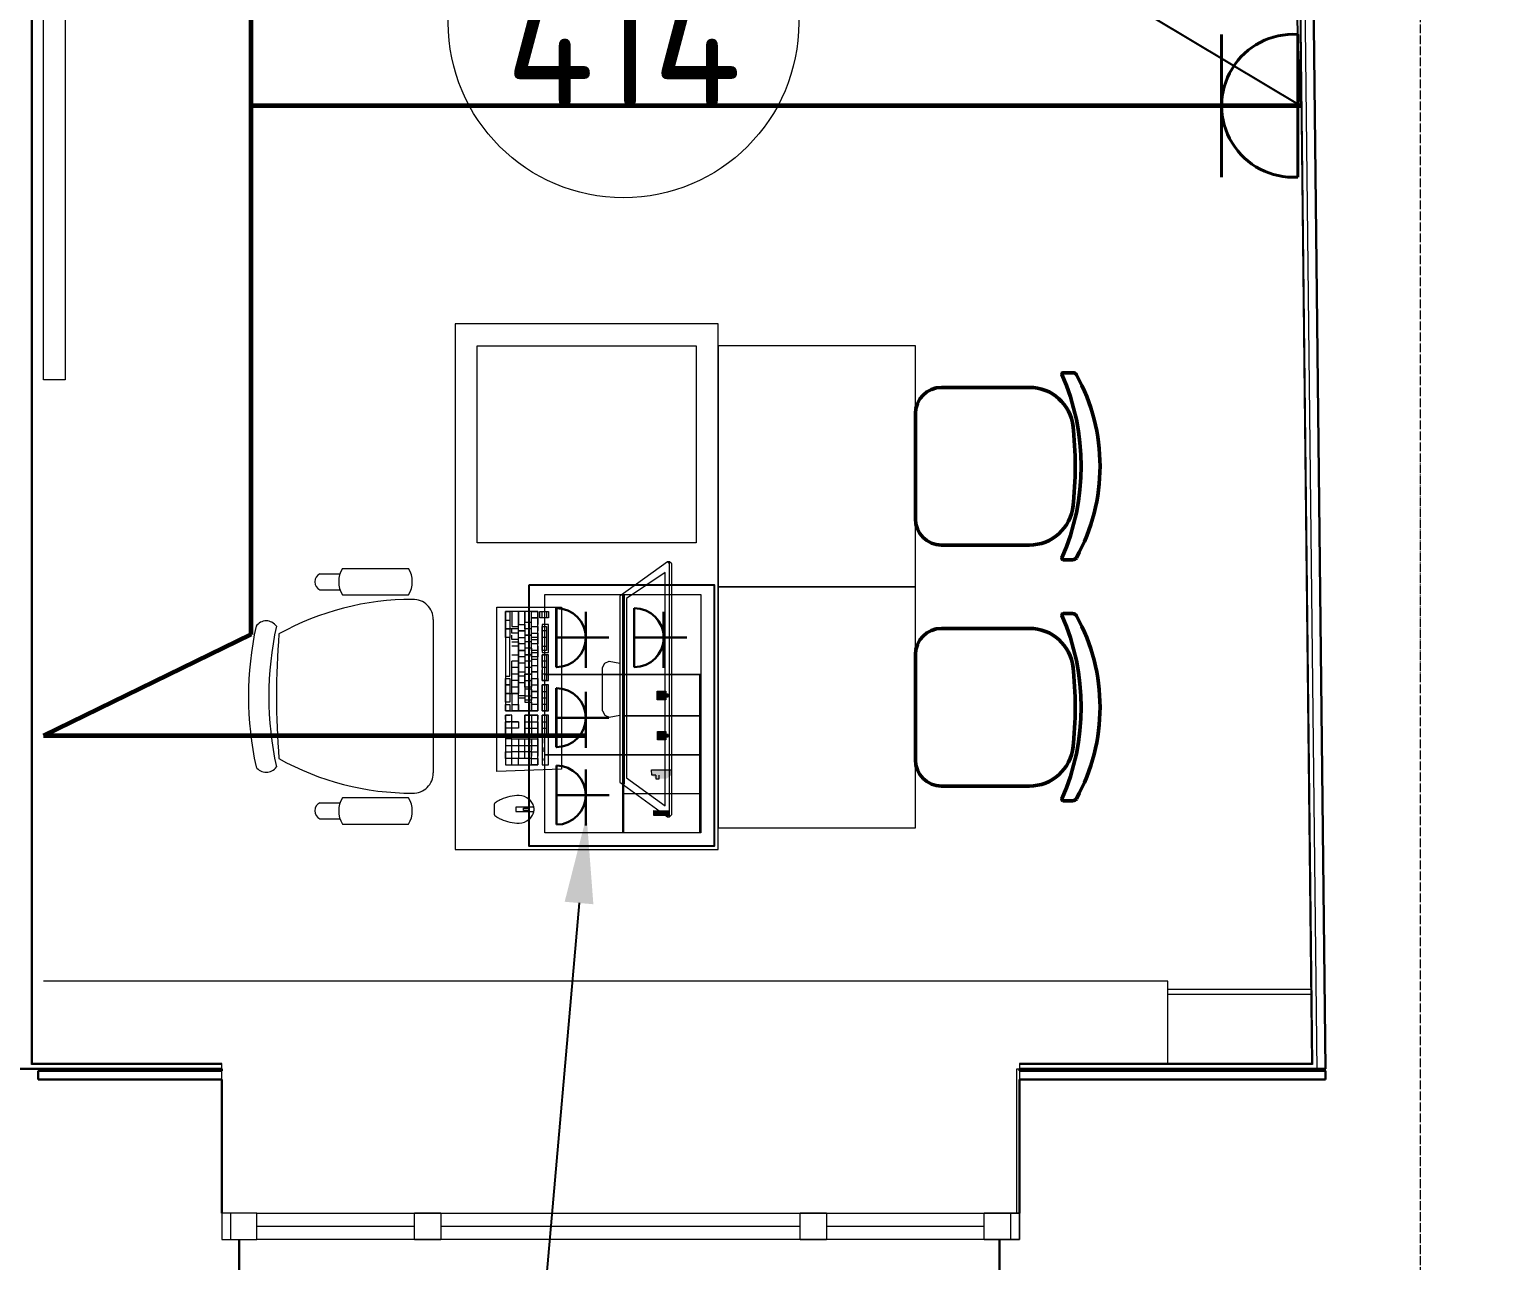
# Model space of a CAD drawing. Header units: millimetres. Extents: x -32 to 417638015, y -35 to 175284279.
# Drawn here: x 417429343 to 417432689, y 175233660 to 175236470 of the extents above; entities that cross this region are included whole.
import ezdxf
from ezdxf import colors
from ezdxf.entities.mleader import LeaderData, LeaderLine
from ezdxf.math import Vec2, Vec3

# ---------------------------------------------------------------- set-up
doc = ezdxf.new("R2010")
doc.units = ezdxf.units.MM
doc.linetypes.add('ADSK_Линия сетки', pattern=[25, 20, -2.5, 0, -2.5])
for name, color, linetype, lineweight in [('_ Окна', 7, 'Continuous', 9), ('_ЭМ_В полу', 26, 'Кабель в трубе', 60), ('_ЭМ_гофра', 5, 'Continuous', 60), ('Аннотация', 7, 'Continuous', 18), ('Окна', 7, 'Continuous', 9), ('Оси', 253, 'Continuous', 9), ('Перекрытие', 7, 'Continuous', 18), ('Стены внутренние', 7, 'Continuous', 18), ('Стены несущие', 7, 'Continuous', 30), ('Стены отделка', 7, 'Continuous', 30), ('Стены штриховка', 7, 'Continuous', 9), ('ТХ', 5, 'Continuous', 0), ('ТХ_Задание ЭОМ_СС', 6, 'Continuous', 0), ('ШТРИХОВКА', 252, 'Continuous', 15), ('Электро', 250, 'Continuous', 25), ('ЭМ', 5, 'Continuous', 40), ('ЭОМ_Кабель для СУП', 150, 'Continuous', 9)]:
    doc.layers.add(name, color=color, linetype=linetype, lineweight=lineweight)
for name, color, linetype in [('_ЭМ_Надписи', 7, 'Continuous'), ('PDF _СС_розетки', 7, 'Continuous'), ('ВНУТРЯНКА', 1, 'Continuous')]:
    doc.layers.add(name, color=color, linetype=linetype)
doc.layers.add('PDF _ЭОМ _розетки', color=7, linetype='Continuous', true_color=0xeb0000)
doc.layers.add('Линии', color=7, linetype='Continuous', lineweight=9, true_color=0x00a600)
doc.styles.add('ELine', font='txt.shx')
doc.styles.add('GOST Common', font='GOST_Common.ttf', dxfattribs={"width": 0.9, "height": 350})
doc.styles.add('ЭОМ', font='isocpeur.ttf', dxfattribs={"width": 0.85, "height": 250})
doc.linetypes.add('TRAY', pattern='A,12.119257,["_",ELine,S=4.5,R=90,X=0,Y=-1.555839],0.750382,["_",ELine,S=4.5,R=0,X=0,Y=-0.805849],1.314849,["_",ELine,S=4.5,R=0,X=0,Y=-0.805849],2.250029,["_",ELine,S=4.5,R=90,X=0,Y=-1.555839],13.565483', length=30)
doc.linetypes.add('Кабель в трубе', pattern='A,8,[133,ltypeshp.shx,S=1,R=0,X=10,Y=1.3],-3,[130,ltypeshp.shx,S=1.5,R=-45,X=-1.5,Y=0],8', length=19)

# ---------------------------------------------------------------- blocks, each defined once
blk = doc.blocks.new('_ЭМ_ТХ2_4 Этаж')
at = {"color": 8, "linetype": 'ByBlock', "lineweight": -2}
for p, q in [((47471.2, 3991.8), (47449.5, 3991.8)), ((47471.2, 3991.8), (47449.5, 3991.8)), ((47172.2, 3958.3), (47372.5, 3958.3)), ((47172.2, 3958.3), (47372.5, 3958.3)), ((47112.2, 3658.2), (47112.2, 3898.3)), ((47112.2, 3658.2), (47112.2, 3898.3)), ((47172.2, 3598.3), (47372.5, 3598.3)), ((47172.2, 3598.3), (47372.5, 3598.3)), ((47471.2, 3564.8), (47449.5, 3564.8)), ((47471.2, 3564.8), (47449.5, 3564.8)), ((47471.2, 3441.8), (47449.5, 3441.8)), ((47471.2, 3441.8), (47449.5, 3441.8)), ((47172.2, 3408.3), (47372.5, 3408.3)), ((47172.2, 3408.3), (47372.5, 3408.3)), ((47112.2, 3108.2), (47112.2, 3348.3)), ((47112.2, 3108.2), (47112.2, 3348.3)), ((47172.2, 3048.3), (47372.5, 3048.3)), ((47172.2, 3048.3), (47372.5, 3048.3)), ((47471.2, 3014.8), (47449.5, 3014.8)), ((47471.2, 3014.8), (47449.5, 3014.8))]:
    blk.add_line(p, q, dxfattribs=at)
at = {"color": 8, "linetype": 'Continuous'}
for p, q in [((45753.3, 3532.8), (45798.9, 3532.8)), ((45804.7, 3544.8), (45955.9, 3544.8)), ((45753.4, 3496.1), (45799.1, 3496.1)), ((45804.7, 3484.6), (45955.9, 3484.6)), ((46012.2, 3428.3), (46012.2, 3078.2)), ((45804.7, 3021.9), (45955.9, 3021.9)), ((45753.4, 3010.4), (45799.1, 3010.4)), ((45753.3, 2973.6), (45798.9, 2973.7)), ((45804.7, 2961.6), (45955.9, 2961.6))]:
    blk.add_line(p, q, dxfattribs=at)
at = {"color": 8, "linetype": 'ByBlock', "lineweight": -2}
for centre, radius, start, end in [((47449.5, 3988.8), 3, 90, 206.1022), ((47449.5, 3988.8), 3, 90, 206.1022), ((46969.8, 3778.3), 520.8, 336.3195, 23.6805), ((46969.8, 3778.3), 520.8, 336.3195, 23.6805), ((47471.2, 3981.8), 10, 31.9317, 90), ((47471.2, 3981.8), 10, 31.9317, 90), ((47103.1, 3778.3), 430.5, 330.9917, 29.0083), ((47103.1, 3778.3), 430.5, 330.9917, 29.0083), ((47172.2, 3898.3), 60, 90, 180), ((47172.2, 3898.3), 60, 90, 180), ((47372.5, 3858.3), 100, 5.7416, 90), ((47372.5, 3858.3), 100, 5.7416, 90), ((46676.6, 3778.3), 800.4, 353.247, 6.753), ((46676.6, 3778.3), 800.4, 353.247, 6.753), ((47372.5, 3698.3), 100, 270, 354.2584), ((47372.5, 3698.3), 100, 270, 354.2584), ((47172.2, 3658.3), 60, 180, 270), ((47172.2, 3658.3), 60, 180, 270), ((47449.5, 3567.8), 3, 153.8978, 270), ((47449.5, 3567.8), 3, 153.8978, 270), ((47471.2, 3574.8), 10, 270, 328.0683), ((47471.2, 3574.8), 10, 270, 328.0683), ((47449.5, 3438.8), 3, 90, 206.1022), ((47449.5, 3438.8), 3, 90, 206.1022), ((46969.8, 3228.3), 520.8, 336.3195, 23.6805), ((46969.8, 3228.3), 520.8, 336.3195, 23.6805), ((47471.2, 3431.8), 10, 31.9317, 90), ((47471.2, 3431.8), 10, 31.9317, 90), ((47103.1, 3228.3), 430.5, 330.9917, 29.0083), ((47103.1, 3228.3), 430.5, 330.9917, 29.0083), ((47172.2, 3348.3), 60, 90, 180), ((47172.2, 3348.3), 60, 90, 180), ((47372.5, 3308.3), 100, 5.7416, 90), ((47372.5, 3308.3), 100, 5.7416, 90), ((46676.6, 3228.3), 800.4, 353.247, 6.753), ((46676.6, 3228.3), 800.4, 353.247, 6.753), ((47372.5, 3148.3), 100, 270, 354.2584), ((47372.5, 3148.3), 100, 270, 354.2584), ((47172.2, 3108.3), 60, 180, 270), ((47172.2, 3108.3), 60, 180, 270), ((47449.5, 3017.8), 3, 153.8978, 270), ((47449.5, 3017.8), 3, 153.8978, 270), ((47471.2, 3024.8), 10, 270, 328.0683), ((47471.2, 3024.8), 10, 270, 328.0683)]:
    blk.add_arc(centre, radius, start, end, dxfattribs=at)
at = {"color": 8, "linetype": 'Continuous'}
for centre, radius, start, end in [((45761.9, 3514.4), 20.2, 114.6646, 245.1045), ((45854.7, 3514.7), 58.4, 148.9512, 211.049), ((45905.9, 3514.7), 58.4, 328.9512, 31.049), ((45963.7, 2849.8), 624.5, 89.8785, 119.0932), ((45966.8, 3428.9), 45.4, 359.2521, 92.1865), ((46337.9, 3252.5), 747.5, 167.6022, 192.398), ((45631, 3397.2), 28.1, 34.2917, 145.7085), ((46384.3, 3252.5), 747.5, 167.6022, 192.398), ((47416.2, 3252.5), 1761.9, 175.3454, 184.6062), ((45631, 3107.9), 28.1, 214.2904, 325.7099), ((45963.7, 3656.6), 624.5, 240.8941, 270.122), ((45966.8, 3077.6), 45.4, 267.8134, 0.7481), ((45854.7, 2991.7), 58.4, 148.9512, 211.049), ((45905.9, 2991.7), 58.4, 328.9512, 31.049), ((45761.8, 2992), 20.2, 114.6646, 245.1045)]:
    blk.add_arc(centre, radius, start, end, dxfattribs=at)
at = {"layer": 'ТХ', "color": 8, "linetype": 'Continuous', "ltscale": 100}
for p, q in [((46398.7, 3318.6), (46403.6, 3328.5)), ((46398.7, 3318.6), (46403.6, 3328.5)), ((46398.7, 3269.3), (46398.7, 3318.6)), ((46398.7, 3269.3), (46398.7, 3318.6)), ((46403.6, 3328.5), (46413.5, 3333.4)), ((46403.6, 3328.5), (46413.5, 3333.4)), ((46413.5, 3333.4), (46438.2, 3328.5)), ((46398.7, 3220), (46398.7, 3269.3)), ((46398.7, 3220), (46398.7, 3269.3)), ((46398.7, 3220), (46403.6, 3210.1)), ((46398.7, 3220), (46403.6, 3210.1)), ((46403.6, 3210.1), (46413.5, 3205.2)), ((46403.6, 3210.1), (46413.5, 3205.2)), ((46413.5, 3205.2), (46438.2, 3210.1)), ((46152.1, 2993.1), (46152.1, 3007.9)), ((46152.1, 2982.5), (46152.1, 2993.1))]:
    blk.add_line(p, q, dxfattribs=at)
at = {"layer": 'ТХ', "color": 8}
for points in [[(45122.4, 3975.4), (45122.4, 5475.4), (45172.4, 5475.4), (45172.4, 3975.4)], [(46662.2, 2903.2), (46662.2, 4103.2), (46062.2, 4103.2), (46062.2, 2903.2)], [(46112.2, 3603.2), (46112.2, 4053.2), (46612.2, 4053.2), (46612.2, 3603.2)], [(46662.2, 4053.2), (46662.2, 3503.2), (47112.2, 3503.2), (47112.2, 4053.2)], [(46662.2, 3503.2), (46662.2, 2953.2), (47112.2, 2953.2), (47112.2, 3503.2)], [(46231.1, 2992.5), (46218.1, 2992.5), (46218.1, 2997.9), (46231.1, 2997.9)]]:
    blk.add_lwpolyline(points, close=True, dxfattribs=at)
at = {"layer": 'ТХ', "color": 8, "linetype": 'Continuous', "ltscale": 100}
for points in [[(46438.2, 3471.5), (46438.2, 3269.3), (46438.2, 3072), (46438.2, 3062.2), (46438.2, 3057.2), (46546.7, 2978.3), (46551.6, 2978.3), (46556.5, 2983.3), (46556.5, 3269.3), (46556.5, 3555.3), (46551.6, 3560.3), (46546.7, 3560.3), (46438.2, 3481.4)], [(46541.7, 3269.3), (46541.7, 3535.6), (46453, 3476.4), (46453, 3269.3), (46453, 3067.1), (46541.7, 3003)], [(46206.4, 3358.1), (46221.2, 3358.1)], [(46236, 3308.8), (46250.8, 3308.8)], [(46236, 3264.4), (46250.8, 3264.4)]]:
    blk.add_lwpolyline(points, close=True, dxfattribs=at)
for points in [[(46546.7, 2978.3), (46551.6, 2988.2), (46551.6, 3269.3), (46551.6, 3555.3), (46546.7, 3560.3)], [(46551.6, 2978.3), (46551.6, 2988.2), (46551.6, 3269.3), (46551.6, 3550.4), (46551.6, 3560.3)], [(46448, 3486.3), (46448, 3269.3), (46448, 3052.3)], [(46157.1, 3456.7), (46305, 3456.7)], [(46157.1, 3081.9), (46157.1, 3456.7)], [(46305, 3456.7), (46305, 3086.8), (46157.1, 3081.9)], [(46176.8, 3446.8), (46176.8, 3220)], [(46250.8, 3446.8), (46176.8, 3446.8)], [(46176.8, 3407.4), (46176.8, 3446.8)], [(46176.8, 3446.8), (46186.7, 3446.8)], [(46186.7, 3446.8), (46186.7, 3387.7)], [(46191.6, 3446.8), (46191.6, 3412.3)], [(46206.4, 3446.8), (46191.6, 3446.8)], [(46206.4, 3446.8), (46206.4, 3417.2)], [(46206.4, 3412.3), (46206.4, 3446.8)], [(46236, 3422.2), (46236, 3446.8), (46221.2, 3446.8), (46206.4, 3446.8)], [(46221.2, 3446.8), (46221.2, 3422.2)], [(46221.2, 3417.2), (46221.2, 3446.8)], [(46236, 3363), (46236, 3446.8)], [(46236, 3446.8), (46250.8, 3446.8)], [(46250.8, 3220), (46250.8, 3446.8)], [(46250.8, 3446.8), (46250.8, 3417.2)], [(46255.7, 3432), (46255.7, 3446.8)], [(46255.7, 3446.8), (46275.4, 3446.8)], [(46260.6, 3432), (46260.6, 3446.8)], [(46260.6, 3446.8), (46270.5, 3446.8)], [(46270.5, 3446.8), (46270.5, 3432)], [(46275.4, 3446.8), (46275.4, 3432)], [(46176.8, 3427.1), (46186.7, 3427.1)], [(46206.4, 3382.7), (46206.4, 3417.2)], [(46206.4, 3417.2), (46221.2, 3417.2)], [(46206.4, 3417.2), (46221.2, 3417.2)], [(46221.2, 3422.2), (46236, 3422.2)], [(46221.2, 3422.2), (46236, 3422.2)], [(46221.2, 3407.4), (46221.2, 3422.2)], [(46221.2, 3417.2), (46221.2, 3392.6)], [(46236, 3432), (46250.8, 3432)], [(46250.8, 3432), (46236, 3432)], [(46275.4, 3432), (46255.7, 3432)], [(46270.5, 3432), (46260.6, 3432)], [(46260.6, 3417.2), (46260.6, 3353.1)], [(46275.4, 3417.2), (46260.6, 3417.2)], [(46275.4, 3353.1), (46275.4, 3417.2)], [(46206.4, 3407.4), (46176.8, 3407.4)], [(46176.8, 3387.7), (46176.8, 3407.4)], [(46176.8, 3407.4), (46186.7, 3407.4)], [(46186.7, 3387.7), (46176.8, 3387.7)], [(46186.7, 3387.7), (46176.8, 3387.7)], [(46176.8, 3387.7), (46176.8, 3298.9)], [(46186.7, 3298.9), (46186.7, 3387.7)], [(46191.6, 3412.3), (46206.4, 3412.3)], [(46191.6, 3397.5), (46191.6, 3407.4)], [(46206.4, 3397.5), (46191.6, 3397.5)], [(46191.6, 3382.7), (46191.6, 3392.6)], [(46206.4, 3382.7), (46191.6, 3382.7)], [(46206.4, 3402.5), (46221.2, 3402.5)], [(46221.2, 3402.5), (46206.4, 3402.5)], [(46206.4, 3372.9), (46206.4, 3387.7)], [(46206.4, 3387.7), (46221.2, 3387.7)], [(46236, 3407.4), (46221.2, 3407.4)], [(46221.2, 3402.5), (46221.2, 3298.9)], [(46236, 3392.6), (46221.2, 3392.6)], [(46221.2, 3392.6), (46236, 3392.6)], [(46236, 3412.3), (46250.8, 3412.3)], [(46236, 3397.5), (46250.8, 3397.5)], [(46250.8, 3387.7), (46236, 3387.7)], [(46236, 3382.7), (46250.8, 3382.7)], [(46250.8, 3412.3), (46250.8, 3402.5)], [(46250.8, 3397.5), (46250.8, 3372.9)], [(46260.6, 3358.1), (46260.6, 3412.3)], [(46260.6, 3412.3), (46270.5, 3412.3)], [(46270.5, 3402.5), (46260.6, 3402.5)], [(46270.5, 3387.7), (46260.6, 3387.7)], [(46270.5, 3412.3), (46270.5, 3358.1)], [(46191.6, 3377.8), (46206.4, 3377.8)], [(46206.4, 3367.9), (46191.6, 3367.9)], [(46191.6, 3348.2), (46206.4, 3348.2)], [(46206.4, 3377.8), (46206.4, 3259.4)], [(46221.2, 3372.9), (46206.4, 3372.9)], [(46206.4, 3264.4), (46206.4, 3372.9)], [(46236, 3377.8), (46221.2, 3377.8)], [(46236, 3363), (46221.2, 3363)], [(46221.2, 3348.2), (46236, 3348.2)], [(46236, 3348.2), (46221.2, 3348.2)], [(46250.8, 3372.9), (46236, 3372.9)], [(46236, 3358.1), (46236, 3367.9)], [(46236, 3363), (46236, 3294)], [(46250.8, 3358.1), (46236, 3358.1)], [(46236, 3343.3), (46236, 3353.1)], [(46236, 3353.1), (46250.8, 3353.1)], [(46250.8, 3367.9), (46250.8, 3343.3)], [(46260.6, 3367.9), (46270.5, 3367.9)], [(46270.5, 3358.1), (46260.6, 3358.1)], [(46260.6, 3353.1), (46275.4, 3353.1)], [(46270.5, 3318.6), (46260.6, 3318.6), (46260.6, 3348.2)], [(46260.6, 3348.2), (46270.5, 3348.2)], [(46275.4, 3348.2), (46260.6, 3348.2)], [(46260.6, 3348.2), (46260.6, 3289)], [(46270.5, 3348.2), (46270.5, 3318.6)], [(46275.4, 3289), (46275.4, 3348.2)], [(46191.6, 3289), (46191.6, 3333.4)], [(46206.4, 3333.4), (46191.6, 3333.4)], [(46206.4, 3318.6), (46191.6, 3318.6)], [(46221.2, 3343.3), (46206.4, 3343.3)], [(46221.2, 3328.5), (46206.4, 3328.5)], [(46236, 3333.4), (46221.2, 3333.4)], [(46236, 3318.6), (46221.2, 3318.6)], [(46250.8, 3343.3), (46236, 3343.3)], [(46236, 3338.3), (46250.8, 3338.3)], [(46236, 3323.6), (46250.8, 3323.6)], [(46236, 3318.6), (46236, 3303.8)], [(46270.5, 3333.4), (46260.6, 3333.4)], [(46260.6, 3289), (46260.6, 3313.7)], [(46270.5, 3318.6), (46270.5, 3289)], [(46176.8, 3298.9), (46186.7, 3298.9)], [(46176.8, 3259.4), (46176.8, 3294)], [(46176.8, 3294), (46186.7, 3294)], [(46186.7, 3279.2), (46176.8, 3279.2)], [(46176.8, 3279.2), (46186.7, 3279.2)], [(46186.7, 3294), (46186.7, 3259.4)], [(46206.4, 3303.8), (46191.6, 3303.8)], [(46206.4, 3289), (46191.6, 3289)], [(46191.6, 3259.4), (46191.6, 3289)], [(46206.4, 3308.8), (46221.2, 3308.8)], [(46206.4, 3303.8), (46206.4, 3289)], [(46221.2, 3298.9), (46206.4, 3298.9)], [(46221.2, 3284.1), (46206.4, 3284.1)], [(46236, 3303.8), (46221.2, 3303.8)], [(46221.2, 3274.2), (46221.2, 3303.8)], [(46221.2, 3303.8), (46236, 3303.8)], [(46221.2, 3298.9), (46221.2, 3279.2)], [(46221.2, 3289), (46236, 3289)], [(46221.2, 3279.2), (46221.2, 3244.6)], [(46236, 3303.8), (46236, 3274.2)], [(46236, 3249.6), (46236, 3294)], [(46236, 3294), (46250.8, 3294)], [(46236, 3279.2), (46250.8, 3279.2)], [(46250.8, 3294), (46250.8, 3279.2)], [(46250.8, 3279.2), (46250.8, 3264.4)], [(46270.5, 3303.8), (46260.6, 3303.8)], [(46270.5, 3289), (46260.6, 3289)], [(46260.6, 3289), (46275.4, 3289)], [(46260.6, 3264.4), (46260.6, 3279.2)], [(46260.6, 3279.2), (46270.5, 3279.2)], [(46275.4, 3279.2), (46260.6, 3279.2)], [(46260.6, 3279.2), (46260.6, 3220)], [(46270.5, 3279.2), (46270.5, 3249.6)], [(46275.4, 3220), (46275.4, 3279.2)], [(46176.8, 3239.7), (46176.8, 3259.4)], [(46176.8, 3259.4), (46206.4, 3259.4)], [(46186.7, 3259.4), (46176.8, 3259.4)], [(46186.7, 3259.4), (46186.7, 3239.7)], [(46206.4, 3274.2), (46191.6, 3274.2)], [(46206.4, 3234.8), (46206.4, 3259.4), (46191.6, 3259.4)], [(46191.6, 3259.4), (46191.6, 3220)], [(46206.4, 3254.5), (46206.4, 3264.4)], [(46221.2, 3254.5), (46206.4, 3254.5)], [(46206.4, 3249.6), (46221.2, 3249.6), (46221.2, 3239.7), (46236, 3239.7)], [(46206.4, 3220), (46206.4, 3249.6)], [(46236, 3274.2), (46221.2, 3274.2)], [(46236, 3269.3), (46221.2, 3269.3)], [(46221.2, 3254.5), (46236, 3254.5)], [(46236, 3269.3), (46236, 3244.6)], [(46250.8, 3249.6), (46236, 3249.6)], [(46236, 3234.8), (46236, 3249.6)], [(46250.8, 3264.4), (46250.8, 3249.6)], [(46250.8, 3249.6), (46250.8, 3220)], [(46260.6, 3249.6), (46260.6, 3264.4)], [(46260.6, 3264.4), (46270.5, 3264.4)], [(46260.6, 3249.6), (46270.5, 3249.6), (46270.5, 3220)], [(46260.6, 3220), (46260.6, 3249.6)], [(46186.7, 3239.7), (46176.8, 3239.7)], [(46176.8, 3220), (46176.8, 3234.8)], [(46176.8, 3234.8), (46186.7, 3234.8)], [(46176.8, 3220), (46250.8, 3220)], [(46186.7, 3220), (46176.8, 3220)], [(46186.7, 3234.8), (46186.7, 3220)], [(46191.6, 3234.8), (46206.4, 3234.8)], [(46191.6, 3234.8), (46206.4, 3234.8)], [(46206.4, 3220), (46191.6, 3220)], [(46206.4, 3234.8), (46206.4, 3220)], [(46236, 3220), (46206.4, 3220)], [(46236, 3244.6), (46221.2, 3244.6)], [(46236, 3239.7), (46236, 3220)], [(46236, 3220), (46236, 3234.8)], [(46250.8, 3234.8), (46236, 3234.8)], [(46250.8, 3220), (46236, 3220)], [(46270.5, 3234.8), (46260.6, 3234.8)], [(46270.5, 3220), (46260.6, 3220), (46275.4, 3220)], [(46176.8, 3200.3), (46176.8, 3210.1)], [(46176.8, 3210.1), (46186.7, 3210.1)], [(46176.8, 3210.1), (46176.8, 3165.7)], [(46191.6, 3210.1), (46176.8, 3210.1)], [(46176.8, 3165.7), (46176.8, 3195.3)], [(46176.8, 3195.3), (46186.7, 3195.3)], [(46206.4, 3195.3), (46176.8, 3195.3)], [(46191.6, 3180.5), (46176.8, 3180.5)], [(46191.6, 3165.7), (46191.6, 3210.1)], [(46191.6, 3195.3), (46206.4, 3195.3)], [(46206.4, 3195.3), (46206.4, 3180.5), (46191.6, 3180.5)], [(46191.6, 3165.7), (46191.6, 3180.5)], [(46206.4, 3180.5), (46191.6, 3180.5)], [(46206.4, 3195.3), (46206.4, 3180.5)], [(46250.8, 3210.1), (46221.2, 3210.1)], [(46221.2, 3165.7), (46221.2, 3210.1)], [(46221.2, 3210.1), (46236, 3210.1)], [(46221.2, 3210.1), (46221.2, 3165.7)], [(46221.2, 3195.3), (46250.8, 3195.3)], [(46221.2, 3180.5), (46236, 3180.5)], [(46236, 3210.1), (46250.8, 3210.1)], [(46236, 3210.1), (46236, 3165.7)], [(46236, 3180.5), (46250.8, 3180.5)], [(46250.8, 3210.1), (46250.8, 3200.3)], [(46250.8, 3165.7), (46250.8, 3210.1)], [(46250.8, 3195.3), (46250.8, 3180.5)], [(46250.8, 3180.5), (46250.8, 3165.7)], [(46260.6, 3165.7), (46260.6, 3210.1)], [(46260.6, 3210.1), (46260.6, 3165.7)], [(46260.6, 3210.1), (46270.5, 3210.1)], [(46275.4, 3210.1), (46260.6, 3210.1)], [(46260.6, 3195.3), (46270.5, 3195.3)], [(46260.6, 3180.5), (46270.5, 3180.5)], [(46270.5, 3210.1), (46270.5, 3165.7)], [(46275.4, 3165.7), (46275.4, 3210.1)], [(46186.7, 3165.7), (46176.8, 3165.7)], [(46176.8, 3165.7), (46191.6, 3165.7)], [(46176.8, 3160.8), (46176.8, 3096.7)], [(46250.8, 3160.8), (46176.8, 3160.8)], [(46176.8, 3155.9), (46176.8, 3131.2)], [(46191.6, 3155.9), (46176.8, 3155.9)], [(46191.6, 3131.2), (46191.6, 3155.9)], [(46191.6, 3155.9), (46236, 3155.9)], [(46191.6, 3126.3), (46191.6, 3155.9)], [(46206.4, 3155.9), (46206.4, 3141.1)], [(46236, 3165.7), (46221.2, 3165.7)], [(46221.2, 3165.7), (46250.8, 3165.7)], [(46221.2, 3126.3), (46221.2, 3155.9)], [(46250.8, 3165.7), (46236, 3165.7)], [(46236, 3146), (46236, 3155.9)], [(46236, 3155.9), (46250.8, 3155.9)], [(46236, 3155.9), (46236, 3131.2)], [(46250.8, 3096.7), (46250.8, 3160.8)], [(46250.8, 3155.9), (46250.8, 3116.4)], [(46270.5, 3165.7), (46260.6, 3165.7)], [(46260.6, 3165.7), (46275.4, 3165.7)], [(46260.6, 3160.8), (46260.6, 3096.7)], [(46275.4, 3160.8), (46260.6, 3160.8)], [(46265.6, 3155.9), (46265.6, 3146)], [(46265.6, 3155.9), (46265.6, 3146)], [(46275.4, 3096.7), (46275.4, 3160.8)], [(46176.8, 3141.1), (46250.8, 3141.1)], [(46176.8, 3111.5), (46176.8, 3126.3)], [(46176.8, 3126.3), (46191.6, 3126.3)], [(46176.8, 3126.3), (46191.6, 3126.3)], [(46236, 3126.3), (46191.6, 3126.3)], [(46191.6, 3096.7), (46191.6, 3126.3)], [(46206.4, 3141.1), (46206.4, 3111.5)], [(46221.2, 3111.5), (46221.2, 3126.3)], [(46236, 3096.7), (46236, 3141.1)], [(46236, 3126.3), (46250.8, 3126.3)], [(46236, 3126.3), (46236, 3116.4)], [(46265.6, 3126.3), (46265.6, 3136.2)], [(46265.6, 3136.2), (46265.6, 3126.3)], [(46236, 3111.5), (46176.8, 3111.5)], [(46191.6, 3111.5), (46176.8, 3111.5)], [(46176.8, 3111.5), (46176.8, 3096.7)], [(46176.8, 3096.7), (46250.8, 3096.7)], [(46176.8, 3096.7), (46236, 3096.7)], [(46236, 3111.5), (46191.6, 3111.5)], [(46206.4, 3096.7), (46206.4, 3111.5)], [(46236, 3111.5), (46250.8, 3111.5)], [(46236, 3096.7), (46236, 3111.5)], [(46250.8, 3096.7), (46236, 3096.7)], [(46250.8, 3111.5), (46250.8, 3096.7)], [(46260.6, 3096.7), (46275.4, 3096.7)], [(46265.6, 3106.6), (46265.6, 3111.5)], [(46265.6, 3111.5), (46265.6, 3106.6)]]:
    blk.add_lwpolyline(points, dxfattribs=at)
at = {"layer": 'ТХ', "color": 8}
blk.add_lwpolyline([(46241.7, 3000.2), (46200.5, 3000.2), (46200.5, 2990.3), (46241.7, 2990.3)], dxfattribs=at)
at = {"layer": 'ТХ', "color": 8, "linetype": 'Continuous', "ltscale": 100}
for centre, radius, start, end in [((46178.4, 2983.3), 36.4, 125.7825, 135), ((46163.8, 3003.6), 11.5, 116.5651, 125.7825), ((46286.4, 2758.2), 285.7, 114.7215, 116.5651), ((46207.8, 2929.1), 97.6, 90, 114.7215), ((46207.8, 2992), 34.8, 47.9531, 90), ((46162.3, 2941.6), 102.6, 45, 47.9531), ((46227.4, 3006.7), 10.5, 35.7825, 45), ((46211, 2994.9), 30.7, 26.5651, 35.7825), ((46153.7, 3007.9), 1.61, 135, 180), ((46153.7, 2982.5), 1.61, 180, 225), ((46178.4, 3007.1), 36.4, 225, 234.2175), ((46211, 2995.5), 30.7, 324.2175, 333.4349), ((46196.4, 2987.6), 47.1, 19.1242, 26.5651), ((46196.4, 3002.9), 47.1, 333.4349, 340.8758), ((46218.5, 2995.2), 23.8, 0, 19.1242), ((46218.5, 2995.2), 23.8, 340.8758, 0), ((46163.8, 2986.9), 11.5, 234.2175, 243.4349), ((46286.4, 3232.2), 285.7, 243.4349, 245.2785), ((46207.8, 3061.3), 97.6, 245.2785, 270), ((46207.8, 2998.5), 34.8, 270, 312.0469), ((46162.3, 3048.8), 102.6, 312.0469, 315), ((46227.4, 2983.7), 10.5, 315, 324.2175)]:
    blk.add_arc(centre, radius, start, end, dxfattribs=at)
blk = doc.blocks.new('План 4 этажа')
at = {"layer": '_ Окна', "color": 8, "lineweight": 18}
for p, q in [((39701.076, 2312.133), (39621.076, 2312.133)), ((39621.076, 2312.133), (39621.076, 2252.133)), ((39701.076, 2252.133), (39701.076, 2312.133)), ((40061.076, 2252.133), (40061.076, 2312.133)), ((40061.076, 2312.133), (40121.076, 2312.133)), ((40121.076, 2312.133), (40121.076, 2252.133)), ((40941.076, 2252.133), (40941.076, 2312.133)), ((40941.076, 2312.133), (41001.076, 2312.133)), ((41001.076, 2312.133), (41001.076, 2252.133)), ((41361.076, 2252.133), (41361.076, 2312.133)), ((41361.076, 2312.133), (41441.076, 2312.133)), ((41441.076, 2312.133), (41441.076, 2252.133)), ((39621.076, 2252.133), (39701.076, 2252.133)), ((40121.076, 2252.133), (40061.076, 2252.133)), ((41001.076, 2252.133), (40941.076, 2252.133)), ((41441.076, 2252.133), (41361.076, 2252.133))]:
    blk.add_line(p, q, dxfattribs=at)
at = {"layer": '_ Окна', "color": 8}
for p, q in [((39641.076, 2312.133), (39641.076, 2252.133)), ((41421.076, 2312.133), (41421.076, 2252.133)), ((40061.076, 2282.133), (39701.076, 2282.133)), ((40941.076, 2282.133), (40121.076, 2282.133)), ((41361.076, 2282.133), (41001.076, 2282.133))]:
    blk.add_line(p, q, dxfattribs=at)
at = {"layer": 'Линии', "color": 8}
blk.add_circle((40537.83, 5029.975), 400, dxfattribs=at)
at = {"layer": 'Окна', "color": 8}
for p, q in [((39701.076, 2312.133), (39621.076, 2312.133)), ((39621.076, 2312.133), (39621.076, 2252.133)), ((39701.076, 2312.133), (40061.076, 2312.133)), ((40121.076, 2312.133), (40061.076, 2312.133)), ((40121.076, 2312.133), (40941.076, 2312.133)), ((41001.076, 2312.133), (40941.076, 2312.133)), ((41001.076, 2312.133), (41361.076, 2312.133)), ((41441.076, 2312.133), (41361.076, 2312.133)), ((41441.076, 2252.133), (41441.076, 2312.133)), ((39621.076, 2252.133), (39701.076, 2252.133)), ((40061.076, 2252.133), (39701.076, 2252.133)), ((40061.076, 2252.133), (40121.076, 2252.133)), ((40941.076, 2252.133), (40121.076, 2252.133)), ((40941.076, 2252.133), (41001.076, 2252.133)), ((41361.076, 2252.133), (41001.076, 2252.133)), ((41361.076, 2252.133), (41441.076, 2252.133))]:
    blk.add_line(p, q, dxfattribs=at)
at = {"layer": 'Оси', "color": 8, "linetype": 'ADSK_Линия сетки'}
blk.add_line((42356.505, -3353.101), (42356.505, 21427.463), dxfattribs=at)
at = {"layer": 'Перекрытие', "color": 8}
for p, q in [((41779.577, 2842.133), (39213.875, 2842.133)), ((41779.577, 2654.133), (41779.577, 2842.133)), ((41435.075, 2312.133), (41435.075, 2642.133)), ((41435.075, 2642.133), (41441.076, 2642.133))]:
    blk.add_line(p, q, dxfattribs=at)
at = {"layer": 'Стены внутренние', "color": 8}
for p, q in [((41779.577, 2823.523), (42105.926, 2823.523)), ((42106.055, 2811.523), (41779.577, 2811.523))]:
    blk.add_line(p, q, dxfattribs=at)
at = {"layer": 'Стены несущие', "color": 8}
for p, q in [((42074.968, 8492.14), (42139.656, 2642.133)), ((38621.077, 2642.133), (39621.076, 2642.133)), ((39201.939, 2617.329), (39201.939, 2637.329)), ((39201.939, 2637.329), (39621.076, 2637.329)), ((39621.076, 2617.329), (39201.939, 2617.329)), ((39621.076, 2637.329), (39621.076, 2642.133)), ((39621.076, 2312.133), (39621.076, 2617.329)), ((42139.656, 2642.133), (41441.076, 2642.133)), ((41441.076, 2642.133), (41441.076, 2637.329)), ((41441.076, 2637.329), (42139.93, 2637.329)), ((41441.076, 2617.329), (41441.076, 2312.133)), ((42139.93, 2617.329), (41441.076, 2617.329)), ((42139.93, 2637.329), (42139.93, 2617.329)), ((39661.076, 2132.133), (39661.076, 2252.133)), ((41396.076, 2252.133), (41396.076, 2132.133))]:
    blk.add_line(p, q, dxfattribs=at)
at = {"layer": 'Стены отделка', "color": 8, "lineweight": 9}
for p, q in [((39188.939, 2654.133), (39188.939, 8460.14)), ((42060.47, 7994.418), (42119.931, 2637.107)), ((42139.93, 2637.329), (42080.469, 7994.64)), ((42049.15, 7933.103), (42107.742, 2654.133)), ((39621.076, 2654.133), (39188.939, 2654.133)), ((39621.076, 2642.133), (39621.076, 2654.133)), ((42107.742, 2654.133), (41441.076, 2654.133)), ((41441.076, 2654.133), (41441.076, 2642.133)), ((39621.076, 2617.329), (39621.076, 2637.329)), ((41441.076, 2637.329), (41441.076, 2617.329)), ((42119.931, 2637.107), (42139.93, 2637.329))]:
    blk.add_line(p, q, dxfattribs=at)
at = {"layer": 'Стены штриховка', "color": 8}
for p, q in [((39186.939, 2652.133), (39186.939, 8462.14)), ((42051.128, 7935.103), (42109.764, 2652.133)), ((39621.076, 2652.133), (39186.939, 2652.133)), ((42109.764, 2652.133), (41441.076, 2652.133))]:
    blk.add_line(p, q, dxfattribs=at)
at = {"layer": 'Аннотация', "color": 8, "lineweight": 9, "insert": (40537.83, 4993.027), "char_height": 312.5, "width": 520.21112, "attachment_point": 5, "line_spacing_factor": 1.022766, "style": 'GOST Common'}
blk.add_mtext('414', dxfattribs=at)
blk = doc.blocks.new('розетк для люка')
at = {"layer": 'ВНУТРЯНКА', "color": 5, "lineweight": 30, "ltscale": 100, "transparency": 33554687}
blk.add_line((-67.1, -58.8), (-67.1, 69), dxfattribs=at)
at = {"layer": 'Электро', "color": 5, "lineweight": 30, "transparency": 33554687}
for p, q in [((0, 67.3), (0, -67.3)), ((0, 0), (-120.1, 0))]:
    blk.add_line(p, q, dxfattribs=at)
blk.add_ellipse((0.1, 0), major_axis=(47.6, 47.6), ratio=1, start_param=0.787621, end_param=3.924768, dxfattribs=at)
blk = doc.blocks.new('Люк на 6 мест')
h = blk.add_hatch(color=256)
h.dxf.hatch_style = 1
h.paths.add_polyline_path([(-284.6, 515.7), (-284.6, 526.8), (-319.2, 527), (-319.2, 515.9)])
h = blk.add_hatch(color=256)
h.dxf.hatch_style = 1
h.paths.add_polyline_path([(-323.7, 435.1), (-323.7, 435.1), (-313, 442.8), (-289.1, 442.7), (-279.4, 435), (-279.4, 435), (-279.3, 422.8), (-323.6, 422.8)])
h = blk.add_hatch(color=256)
h.dxf.hatch_style = 1
h.paths.add_polyline_path([(-311.7, 334.8), (-311.7, 341.7), (-317.2, 341.7), (-317.3, 347.2), (-311.8, 347.2), (-311.8, 354.1), (-292.5, 354.1), (-292.5, 334.9)])
h = blk.add_hatch(color=256)
h.dxf.hatch_style = 1
h.paths.add_polyline_path([(-311.3, 243.2), (-311.3, 250.1), (-316.8, 250.1), (-316.8, 255.6), (-311.3, 255.6), (-311.3, 262.4), (-292, 262.5), (-292, 243.2)])
for p, q in [((-323.6, 422.8), (-323.7, 435.1)), ((-323.7, 435.1), (-323.7, 435.1)), ((-289.1, 442.7), (-296.8, 442.7)), ((-296.8, 442.7), (-296.8, 435)), ((-289.1, 435), (-289.1, 442.7)), ((-289.1, 435), (-279.4, 435)), ((-279.4, 435), (-279.3, 422.8)), ((-279.3, 422.8), (-323.6, 422.8))]:
    blk.add_line(p, q)
for points in [[(-215.5, 477.1), (-388.3, 476.8), (-388.3, 565.7), (-215.5, 566)], [(-284.6, 526.8), (-284.6, 515.7), (-319.2, 515.9), (-319.2, 527)], [(-215.5, 388.2), (-388.3, 387.9), (-388.3, 476.8), (-215.5, 477.1)], [(-215.5, 299.3), (-388.3, 299), (-388.3, 387.9), (-215.5, 388.2)], [(-215.8, 205.5), (-388.7, 205.1), (-388.3, 299), (-215.5, 299.3)]]:
    blk.add_lwpolyline(points, close=True)
for points in [[(-311.8, 347.2), (-317.3, 347.2), (-317.2, 341.7), (-311.7, 341.7)], [(-311.8, 347.2), (-311.8, 354.1), (-292.5, 354.1)], [(-292.5, 354.1), (-292.5, 334.9), (-311.7, 334.8), (-311.7, 341.7)], [(-311.3, 255.6), (-316.8, 255.6), (-316.8, 250.1), (-311.3, 250.1)], [(-292, 262.5), (-292, 243.2), (-311.3, 243.2), (-311.3, 250.1)], [(-311.3, 255.6), (-311.3, 262.4), (-292, 262.5)]]:
    blk.add_lwpolyline(points)
at = {"layer": 'PDF _СС_розетки', "linetype": 'Continuous', "lineweight": 20, "transparency": 33554687}
for points in [[(-391.2, 566), (-213.4, 566), (-213.4, 388.2), (-391.2, 388.2)], [(-391.2, 388.2), (-213.4, 388.2), (-213.4, 205.3), (-391.2, 205.3)], [(-391.2, 388.2), (-213.4, 388.2), (-213.4, 205.3), (-391.2, 205.3)], [(-391.2, 205.3), (-213.4, 205.3), (-213.4, 22.4), (-391.2, 22.4)]]:
    blk.add_lwpolyline(points, close=True, dxfattribs=at)
at = {"layer": 'PDF _ЭОМ _розетки', "color": 3, "linetype": 'Continuous', "lineweight": 25, "transparency": 33554687}
blk.add_lwpolyline([(0, 0), (-421.6, 0), (-421.6, 596.5), (0, 596.5)], close=True, dxfattribs=at)
at = {"layer": 'PDF _ЭОМ _розетки', "color": 7, "linetype": 'Continuous', "lineweight": 20, "transparency": 33554687}
for points in [[(-35.6, 388.2), (-213.4, 388.2), (-213.4, 566), (-35.6, 566)], [(-35.6, 205.3), (-213.4, 205.3), (-213.4, 388.2), (-35.6, 388.2)], [(-35.6, 22.4), (-213.4, 22.4), (-213.4, 205.3), (-35.6, 205.3)]]:
    blk.add_lwpolyline(points, close=True, dxfattribs=at)
at = {"layer": 'ВНУТРЯНКА', "color": 5, "lineweight": 30, "ltscale": 100, "transparency": 33554687}
for p, q in [((-129, 244.7), (-129, 372.6)), ((-128.8, 244.7), (-128.8, 372.6)), ((-306.8, 61.8), (-306.8, 189.7)), ((-306.6, 61.8), (-306.6, 189.7)), ((-128.8, 61.8), (-128.8, 189.7))]:
    blk.add_line(p, q, dxfattribs=at)
at = {"layer": 'ВНУТРЯНКА', "color": 1, "lineweight": 30, "ltscale": 100, "transparency": 33554687}
blk.add_line((-129, 61.8), (-129, 189.7), dxfattribs=at)
at = {"layer": 'Электро', "color": 5, "lineweight": 30, "transparency": 33554687}
for p, q in [((-61.9, 370.8), (-61.9, 236.3)), ((-61.7, 370.8), (-61.7, 236.3)), ((-61.9, 303.6), (-181.9, 303.6)), ((-61.7, 303.6), (-181.8, 303.6)), ((-239.5, 188), (-239.5, 53.4)), ((-61.7, 188), (-61.7, 53.4)), ((-239.7, 120.7), (-359.7, 120.7)), ((-239.5, 120.7), (-359.6, 120.7)), ((-61.7, 120.7), (-181.8, 120.7))]:
    blk.add_line(p, q, dxfattribs=at)
at = {"layer": 'Электро', "color": 1, "lineweight": 30, "transparency": 33554687}
for p, q in [((-239.7, 188), (-239.7, 53.4)), ((-61.9, 188), (-61.9, 53.4)), ((-61.9, 120.7), (-181.9, 120.7))]:
    blk.add_line(p, q, dxfattribs=at)
at = {"layer": 'Электро', "color": 5, "lineweight": 30, "transparency": 33554687}
for centre in [(-61.7, 303.6), (-61.6, 303.6), (-239.5, 120.7), (-239.4, 120.7), (-61.6, 120.7)]:
    blk.add_ellipse(centre, major_axis=(47.6, 47.6), ratio=1, start_param=0.787621, end_param=3.924768, dxfattribs=at)
at = {"layer": 'Электро', "color": 1, "lineweight": 30, "transparency": 33554687}
blk.add_ellipse((-61.7, 120.7), major_axis=(47.6, 47.6), ratio=1, start_param=0.787621, end_param=3.924768, dxfattribs=at)
at = {"color": 5, "linetype": 'TRAY', "lineweight": 53, "transparency": 33554687}
blk.add_blockref('розетк для люка', (-61.9, 480.3), dxfattribs=at)
blk = doc.blocks.new('1м розетка IP20')
at = {"layer": 'ЭМ', "color": 5}
for p, q in [((-10.5, 162.7), (-10.5, -162.7)), ((163.1, 162.7), (163.1, -162.7)), ((-10.5, 0), (315.5, 0))]:
    blk.add_line(p, q, dxfattribs=at)
blk.add_arc((0, 0), 163.1, 266.3196, 93.6804, dxfattribs=at)

msp = doc.modelspace()

# ---------------------------------------------------------------- linework, layer by layer
at = {"layer": '_ЭМ_В полу', "ltscale": 25}
msp.add_lwpolyline([(417430614.6, 175234857.8), (417429374.9, 175234857.8)], dxfattribs=at)
at = {"layer": '_ЭМ_гофра', "linetype": 'ByBlock'}
for points in [[(417429849.2, 175235089.2), (417429849.2, 175243409.5)], [(417432244.4, 175236295.6), (417429849.2, 175236295.6)], [(417429849.2, 175235089.2), (417429374.9, 175234857.8)]]:
    msp.add_lwpolyline(points, dxfattribs=at)

# ---------------------------------------------------------------- block references
at = {"layer": 'ТХ_Задание ЭОМ_СС', "lineweight": 50}
msp.add_blockref('_ЭМ_ТХ2_4 Этаж', (417384252.5, 175231694.6), dxfattribs=at)
at = {"layer": 'ШТРИХОВКА'}
msp.add_blockref('План 4 этажа', (417390161, 175231455.7), dxfattribs=at)
at = {"layer": 'ЭМ', "rotation": 180}
msp.add_blockref('1м розетка IP20', (417432226.8, 175236295.6), dxfattribs=at)
at = {"layer": 'ЭОМ_Кабель для СУП', "color": 217, "linetype": 'ByBlock', "lineweight": 40, "true_color": 0x93278f, "transparency": 33554687, "rotation": 180}
msp.add_blockref('Люк на 6 мест', (417430483.7, 175235202.5), dxfattribs=at)

# ---------------------------------------------------------------- leaders
at = {"layer": '_ЭМ_Надписи', "color": 7, "ltscale": 5}
ml = msp.add_multileader_mtext('Standard', dxfattribs=at)
ml.set_content('{\\fGOST Common|b0|i0|c204|p34;\\W0.9;\\C256;4ЩРС-2\\fISOCPEUR|b0|i0|c204|p34;\\W0.85; Гр.12 Резерв\\P\\fGOST Common|b0|i0|c0|p34;\\W0.9;h=\\fGOST Common|b0|i0|c204|p34;1\\fGOST Common|b0|i0|c0|p34;.\\fGOST Common|b0|i0|c204|p34;8м}', color=1, style='ЭОМ')
ml.set_leader_properties()
ml.build(insert=Vec2(0, 0))
ml.multileader.update_dxf_attribs({"text_left_attachment_type": 6, "text_right_attachment_type": 6, "dogleg_length": 0, "arrow_head_size": 200})
ctx = ml.context
ctx.base_point, ctx.char_height, ctx.arrow_head_size, ctx.landing_gap_size, ctx.plane_origin = Vec3(417432099, 175240020.9), 250, 200, 0, Vec3(417416998.7, 175259535.9)
ctx.left_attachment, ctx.right_attachment = 6, 6
notes = []
notes.append((ctx, [(0, (1, 1, 0), (417432099, 175240020.9), (1, 0), 0, [(2, [(417429374.9, 175238013.5), (417432244.4, 175236295.6), (417432244.4, 175236295.6)], 0, [])])]))
ctx.mtext.insert, ctx.mtext.width, ctx.mtext.defined_height, ctx.mtext.flow_direction = Vec3(417432099, 175240320.9), 2273.288, 545.6, 5
ml = msp.add_multileader_mtext('Standard', dxfattribs=at)
ml.set_content('{\\fGOST Common|b0|i0|c0|p34;\\W0.9;\\C256;4\\fGOST Common|b0|i0|c204|p34;ЩРС\\fGOST Common|b0|i0|c0|p34;-2\\fISOCPEUR|b0|i0|c204|p34;\\W0.85; Гр.12\\P\\W1;\\C0;Раб.место учителя, ноутбук}', color=1, style='ЭОМ')
ml.set_leader_properties()
ml.build(insert=Vec2(0, 0))
ml.multileader.update_dxf_attribs({"text_left_attachment_type": 6, "text_right_attachment_type": 6, "dogleg_length": 0, "arrow_head_size": 200})
ctx = ml.context
ctx.base_point, ctx.char_height, ctx.arrow_head_size, ctx.landing_gap_size, ctx.plane_origin = Vec3(417428419.8, 175229913.8, -64.3), 250, 200, 0, Vec3(417408211.3, 175243366.7, -64.3)
ctx.left_attachment, ctx.right_attachment = 6, 6
notes.append((ctx, [(1, (1, 1, 0), (417430199.8, 175229913.8, -64.3), (-1, 0), 0, [(0, [(417430614.6, 175234675.3, -64.3)], 0, [])])]))
ctx.mtext.insert, ctx.mtext.width, ctx.mtext.defined_height, ctx.mtext.flow_direction = Vec3(417428419.8, 175230238.8, -64.3), 2073.809, 545.6, 5
for ctx, leaders in notes:
    for number, flags, end, landing, length, lines in leaders:
        leader = LeaderData()
        leader.index, (leader.has_last_leader_line, leader.has_dogleg_vector, leader.attachment_direction) = number, flags
        leader.last_leader_point, leader.dogleg_vector, leader.dogleg_length = Vec3(end), Vec3(landing), length
        for number, points, colour, breaks in lines:
            line = LeaderLine()
            line.index, line.vertices, line.color, line.breaks = number, Vec3.list(points), colors.encode_raw_color(colour), breaks
            leader.lines.append(line)
        ctx.leaders.append(leader)

doc.saveas('drawing.dxf')
